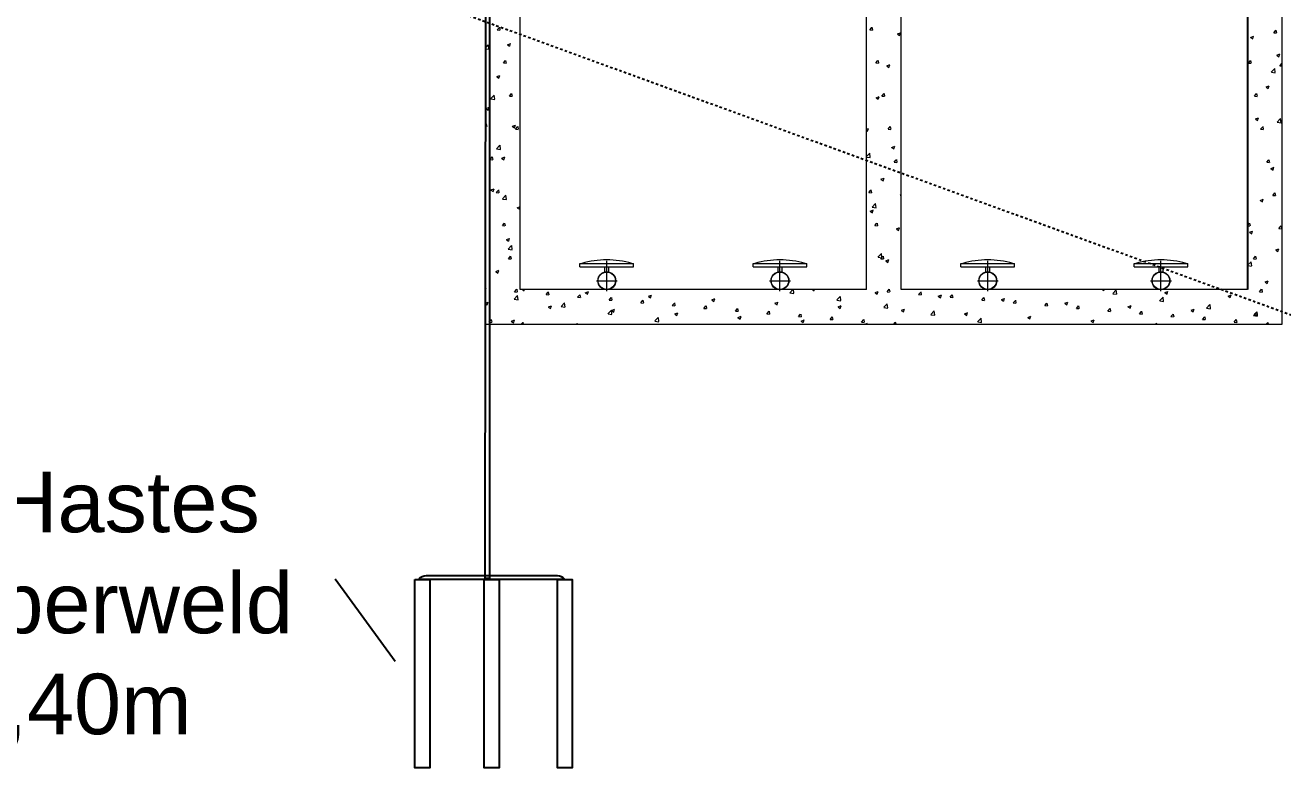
# Model space of a CAD drawing. Header units: millimetres. Extents: x -9869 to 940, y 100 to 694.
# Drawn here: x 378 to 429.9, y 176.6 to 207.2 of the extents above; entities that cross this region are included whole.
import ezdxf

# ---------------------------------------------------------------- set-up
doc = ezdxf.new("R2010")
doc.units = ezdxf.units.MM
for name, pattern in [('CENTER', [2, 1.25, -0.25, 0.25, -0.25]), ('DASHDOT2', [0.5, 0.25, -0.125, 0, -0.125]), ('DASHED', [0.75, 0.5, -0.25])]:
    doc.linetypes.add(name, pattern=pattern)
doc.layers.add('_incêndio 240', color=240, linetype='Continuous')
doc.layers.add('BSBAS--LC--', color=1, linetype='DASHDOT2')
for name, color, linetype, lineweight in [('Alvenaria', 8, 'Continuous', 9), ('Centro', 1, 'CENTER', 5), ('OCUPAÇÃO', 7, 'Continuous', 20), ('PAREDE', 7, 'Continuous', 9)]:
    doc.layers.add(name, color=color, linetype=linetype, lineweight=lineweight)
doc.styles.get("Standard").update_dxf_attribs({"font": 'Arial.ttf'})

msp = doc.modelspace()

# ---------------------------------------------------------------- linework, layer by layer
msp.add_line((428.418, 234.182), (428.418, 196.343))
at = {"layer": '_incêndio 240'}
for p, q in [((397.05, 235.907), (396.971, 184.447)), ((397.164, 235.914), (397.164, 184.447)), ((390.799, 184.42), (393.279, 181.023)), ((397.259, 184.393), (394.343, 184.393)), ((399.963, 184.536), (394.556, 184.536)), ((396.971, 184.447), (397.164, 184.447)), ((397.127, 184.458), (397.164, 184.447)), ((400.175, 184.393), (397.259, 184.393))]:
    msp.add_line(p, q, dxfattribs=at)
at = {"layer": '_incêndio 240', "linetype": 'Continuous'}
for points in [[(394.091, 184.393), (394.707, 184.393), (394.707, 176.624), (394.091, 176.624)], [(396.951, 184.393), (397.568, 184.393), (397.568, 176.624), (396.951, 176.624)], [(399.963, 184.393), (400.579, 184.393), (400.579, 176.624), (399.963, 176.624)]]:
    msp.add_lwpolyline(points, close=True, dxfattribs=at)
at = {"layer": '_incêndio 240'}
for centre, start, end in [((394.556, 184.131), 90, 139.6881), ((399.963, 184.131), 40.3119, 90)]:
    msp.add_arc(centre, 0.404, start, end, dxfattribs=at)
at = {"layer": 'Alvenaria'}
for p, q in [((397.487, 207.051), (397.574, 207.156)), ((397.487, 207.051), (397.595, 207.042)), ((397.611, 207.045), (397.59, 207.159)), ((412.844, 207.05), (412.931, 207.154)), ((412.844, 207.05), (412.952, 207.04)), ((412.968, 207.043), (412.947, 207.157)), ((413.988, 206.884), (414.115, 206.932)), ((414.076, 206.818), (414.113, 206.927)), ((429.501, 206.935), (429.589, 207.039)), ((429.501, 206.935), (429.61, 206.925)), ((429.626, 206.928), (429.605, 207.042)), ((397.004, 206.311), (397.118, 206.43)), ((397.142, 206.258), (397.122, 206.43)), ((397.907, 206.435), (397.997, 206.374)), ((397.91, 206.44), (398.037, 206.489)), ((397.998, 206.374), (398.035, 206.484)), ((413.985, 206.879), (414.076, 206.818)), ((428.54, 206.737), (428.63, 206.677)), ((428.542, 206.742), (428.669, 206.791)), ((428.631, 206.676), (428.668, 206.786)), ((397.004, 206.272), (397.141, 206.251)), ((429.622, 206.007), (429.713, 205.946)), ((429.625, 206.012), (429.752, 206.061)), ((429.713, 205.946), (429.75, 206.056)), ((397.738, 205.687), (397.826, 205.792)), ((397.738, 205.687), (397.847, 205.678)), ((397.863, 205.681), (397.842, 205.794)), ((413.095, 205.686), (413.183, 205.79)), ((413.095, 205.686), (413.204, 205.676)), ((413.22, 205.679), (413.199, 205.793)), ((413.544, 205.564), (413.634, 205.503)), ((413.546, 205.569), (413.673, 205.617)), ((413.635, 205.503), (413.672, 205.612)), ((428.452, 205.684), (428.54, 205.789)), ((428.452, 205.684), (428.561, 205.675)), ((428.577, 205.678), (428.556, 205.791)), ((429.397, 205.313), (429.538, 205.46)), ((429.562, 205.288), (429.542, 205.461)), ((429.753, 205.571), (429.84, 205.675)), ((429.753, 205.571), (429.846, 205.562)), ((397.466, 205.12), (397.556, 205.059)), ((397.468, 205.125), (397.595, 205.174)), ((397.557, 205.059), (397.594, 205.169)), ((429.4, 205.306), (429.561, 205.281)), ((397.217, 204.216), (397.358, 204.363)), ((397.382, 204.191), (397.362, 204.363)), ((397.99, 204.323), (398.077, 204.428)), ((397.99, 204.323), (398.098, 204.314)), ((398.114, 204.317), (398.093, 204.43)), ((413.105, 204.254), (413.232, 204.302)), ((413.194, 204.188), (413.231, 204.297)), ((413.347, 204.322), (413.434, 204.426)), ((413.347, 204.322), (413.455, 204.312)), ((413.471, 204.315), (413.45, 204.429)), ((428.704, 204.32), (428.791, 204.425)), ((428.704, 204.32), (428.812, 204.311)), ((428.828, 204.314), (428.807, 204.427)), ((429.181, 204.692), (429.271, 204.631)), ((429.183, 204.697), (429.31, 204.746)), ((429.272, 204.631), (429.309, 204.741)), ((397.025, 203.805), (397.115, 203.744)), ((397.027, 203.81), (397.154, 203.859)), ((397.116, 203.744), (397.152, 203.854)), ((397.22, 204.209), (397.381, 204.184)), ((413.103, 204.249), (413.193, 204.188)), ((428.74, 203.377), (428.83, 203.316)), ((428.742, 203.382), (428.869, 203.431)), ((428.831, 203.316), (428.867, 203.426)), ((429.637, 203.246), (429.779, 203.394)), ((429.803, 203.222), (429.783, 203.394)), ((397.004, 203.148), (397.028, 203.177)), ((397.004, 203.067), (397.049, 203.064)), ((397.065, 203.066), (397.044, 203.18)), ((398.107, 203.075), (398.197, 203.014)), ((398.11, 203.08), (398.236, 203.129)), ((398.198, 203.014), (398.235, 203.123)), ((398.242, 202.959), (398.329, 203.063)), ((398.242, 202.959), (398.35, 202.95)), ((398.366, 202.953), (398.345, 203.066)), ((412.711, 202.957), (412.791, 202.987)), ((412.711, 202.9), (412.752, 202.873)), ((412.753, 202.873), (412.789, 202.982)), ((413.599, 202.958), (413.686, 203.062)), ((413.599, 202.958), (413.707, 202.948)), ((413.723, 202.951), (413.702, 203.065)), ((428.956, 202.956), (429.043, 203.06)), ((428.956, 202.956), (429.064, 202.947)), ((429.08, 202.95), (429.059, 203.063)), ((429.641, 203.24), (429.802, 203.215)), ((397.457, 202.149), (397.599, 202.296)), ((397.623, 202.125), (397.603, 202.297)), ((413.746, 202.208), (413.873, 202.257)), ((413.835, 202.142), (413.872, 202.252)), ((429.822, 202.647), (429.846, 202.631)), ((429.825, 202.652), (429.846, 202.66)), ((397.193, 201.709), (397.28, 201.813)), ((397.193, 201.709), (397.301, 201.699)), ((397.317, 201.702), (397.296, 201.816)), ((397.46, 202.143), (397.622, 202.118)), ((397.666, 201.76), (397.756, 201.699)), ((397.668, 201.765), (397.795, 201.814)), ((397.757, 201.699), (397.794, 201.808)), ((412.711, 201.826), (412.841, 201.962)), ((412.711, 201.807), (412.864, 201.783)), ((412.865, 201.79), (412.845, 201.962)), ((413.744, 202.203), (413.834, 202.143)), ((428.418, 202.112), (428.428, 202.116)), ((428.418, 202.087), (428.426, 202.111)), ((413.85, 201.594), (413.938, 201.698)), ((413.85, 201.594), (413.959, 201.584)), ((413.975, 201.587), (413.954, 201.701)), ((429.207, 201.592), (429.295, 201.696)), ((429.207, 201.592), (429.316, 201.583)), ((429.331, 201.586), (429.31, 201.699)), ((429.381, 201.332), (429.471, 201.271)), ((429.383, 201.337), (429.51, 201.386)), ((429.472, 201.271), (429.509, 201.381)), ((413.303, 200.888), (413.393, 200.828)), ((413.305, 200.893), (413.432, 200.942)), ((413.394, 200.827), (413.431, 200.937)), ((397.225, 200.445), (397.315, 200.384)), ((397.227, 200.45), (397.354, 200.499)), ((397.316, 200.384), (397.352, 200.493)), ((397.444, 200.345), (397.532, 200.449)), ((397.444, 200.345), (397.553, 200.335)), ((397.569, 200.338), (397.548, 200.452)), ((397.698, 200.082), (397.839, 200.23)), ((397.863, 200.058), (397.843, 200.23)), ((412.801, 200.343), (412.889, 200.448)), ((412.801, 200.343), (412.91, 200.334)), ((412.925, 200.337), (412.904, 200.451)), ((414.102, 200.23), (414.139, 200.274)), ((414.102, 200.23), (414.139, 200.226)), ((429.459, 200.228), (429.546, 200.332)), ((429.459, 200.228), (429.567, 200.219)), ((429.583, 200.222), (429.562, 200.335)), ((397.701, 200.076), (397.862, 200.051)), ((398.307, 199.715), (398.397, 199.654)), ((398.309, 199.72), (398.432, 199.767)), ((398.398, 199.654), (398.432, 199.755)), ((412.94, 199.748), (413.082, 199.895)), ((412.943, 199.741), (413.105, 199.716)), ((413.106, 199.723), (413.086, 199.895)), ((428.94, 200.017), (429.03, 199.956)), ((428.942, 200.022), (429.069, 200.071)), ((429.031, 199.956), (429.067, 200.066)), ((412.862, 199.573), (412.952, 199.513)), ((412.864, 199.578), (412.991, 199.627)), ((412.953, 199.512), (412.989, 199.622)), ((397.696, 198.981), (397.783, 199.085)), ((397.696, 198.981), (397.804, 198.971)), ((397.82, 198.974), (397.799, 199.088)), ((413.053, 198.979), (413.14, 199.084)), ((413.053, 198.979), (413.161, 198.97)), ((413.177, 198.973), (413.156, 199.086)), ((413.944, 198.843), (414.034, 198.782)), ((413.946, 198.848), (414.073, 198.897)), ((414.035, 198.782), (414.072, 198.892)), ((428.418, 198.988), (428.497, 199.082)), ((428.418, 198.977), (428.518, 198.968)), ((428.499, 198.702), (428.589, 198.641)), ((428.501, 198.707), (428.628, 198.756)), ((428.534, 198.971), (428.513, 199.085)), ((428.589, 198.641), (428.626, 198.751)), ((429.71, 198.864), (429.798, 198.968)), ((429.71, 198.864), (429.819, 198.855)), ((429.835, 198.857), (429.814, 198.971)), ((397.866, 198.4), (397.956, 198.339)), ((397.868, 198.405), (397.995, 198.453)), ((397.938, 198.016), (398.079, 198.163)), ((397.957, 198.339), (397.994, 198.448)), ((398.104, 197.991), (398.084, 198.163)), ((397.941, 198.009), (398.103, 197.984)), ((397.947, 197.617), (398.035, 197.721)), ((397.947, 197.617), (398.056, 197.607)), ((398.072, 197.61), (398.051, 197.724)), ((413.181, 197.681), (413.322, 197.828)), ((413.184, 197.675), (413.345, 197.65)), ((413.304, 197.615), (413.392, 197.72)), ((413.304, 197.615), (413.413, 197.606)), ((413.346, 197.657), (413.326, 197.829)), ((413.429, 197.609), (413.408, 197.722)), ((413.505, 197.533), (413.632, 197.582)), ((413.594, 197.467), (413.631, 197.577)), ((428.661, 197.614), (428.749, 197.718)), ((428.661, 197.614), (428.77, 197.604)), ((428.786, 197.607), (428.765, 197.721)), ((429.581, 197.972), (429.671, 197.911)), ((429.583, 197.977), (429.71, 198.026)), ((429.672, 197.911), (429.709, 198.02)), ((397.425, 197.085), (397.515, 197.024)), ((397.427, 197.09), (397.554, 197.138)), ((397.516, 197.024), (397.552, 197.133)), ((413.503, 197.528), (413.593, 197.467)), ((428.423, 197.346), (428.565, 197.494)), ((428.426, 197.34), (428.588, 197.315)), ((428.589, 197.322), (428.569, 197.494)), ((429.14, 196.657), (429.23, 196.596)), ((429.142, 196.662), (429.269, 196.711)), ((429.231, 196.596), (429.267, 196.705)), ((397.023, 196.36), (397.004, 196.46)), ((397.004, 196.357), (397.007, 196.357)), ((398.179, 195.949), (398.32, 196.096)), ((398.199, 196.253), (398.287, 196.357)), ((398.199, 196.253), (398.307, 196.243)), ((398.323, 196.246), (398.302, 196.36)), ((398.344, 195.925), (398.324, 196.097)), ((398.525, 196.343), (398.597, 196.294)), ((398.598, 196.293), (398.615, 196.343)), ((399.5, 196.139), (399.587, 196.243)), ((399.5, 196.139), (399.608, 196.129)), ((399.624, 196.132), (399.603, 196.246)), ((400.8, 196.025), (400.909, 196.016)), ((400.8, 196.025), (400.888, 196.129)), ((400.925, 196.019), (400.904, 196.132)), ((401.113, 196.209), (401.204, 196.148)), ((401.116, 196.214), (401.243, 196.263)), ((401.204, 196.148), (401.241, 196.258)), ((402.101, 195.911), (402.189, 196.016)), ((402.225, 195.905), (402.205, 196.018)), ((403.72, 196.064), (403.81, 196.003)), ((403.722, 196.069), (403.849, 196.118)), ((403.81, 196.003), (403.847, 196.113)), ((409.55, 196.215), (409.673, 196.343)), ((409.553, 196.208), (409.715, 196.183)), ((409.716, 196.19), (409.698, 196.343)), ((410.479, 196.343), (410.546, 196.298)), ((410.546, 196.297), (410.562, 196.343)), ((411.486, 195.915), (411.627, 196.062)), ((411.651, 195.89), (411.631, 196.062)), ((413.062, 196.213), (413.152, 196.152)), ((413.064, 196.218), (413.191, 196.267)), ((413.153, 196.152), (413.189, 196.262)), ((413.556, 196.251), (413.643, 196.355)), ((413.556, 196.251), (413.664, 196.242)), ((413.68, 196.245), (413.659, 196.358)), ((414.857, 196.138), (414.944, 196.242)), ((414.857, 196.137), (414.965, 196.128)), ((414.981, 196.131), (414.96, 196.245)), ((415.668, 196.068), (415.758, 196.007)), ((415.67, 196.073), (415.797, 196.122)), ((415.759, 196.007), (415.795, 196.117)), ((416.157, 196.024), (416.245, 196.128)), ((416.157, 196.024), (416.266, 196.014)), ((416.282, 196.017), (416.261, 196.131)), ((417.458, 195.91), (417.546, 196.014)), ((417.582, 195.903), (417.561, 196.017)), ((422.433, 196.343), (422.494, 196.302)), ((422.495, 196.301), (422.509, 196.343)), ((422.858, 196.18), (422.999, 196.327)), ((422.861, 196.174), (423.022, 196.149)), ((423.023, 196.156), (423.003, 196.328)), ((424.793, 195.88), (424.934, 196.027)), ((424.958, 195.856), (424.938, 196.028)), ((425.01, 196.217), (425.1, 196.156)), ((425.012, 196.222), (425.139, 196.271)), ((425.101, 196.156), (425.138, 196.266)), ((427.616, 196.072), (427.706, 196.011)), ((427.618, 196.077), (427.745, 196.126)), ((427.707, 196.011), (427.744, 196.121)), ((428.913, 196.25), (429, 196.354)), ((428.913, 196.25), (429.021, 196.24)), ((429.037, 196.243), (429.016, 196.357)), ((397.004, 195.782), (397.113, 195.823)), ((397.004, 195.756), (397.074, 195.709)), ((397.074, 195.709), (397.111, 195.818)), ((398.182, 195.943), (398.343, 195.918)), ((399.59, 195.624), (399.68, 195.564)), ((399.592, 195.629), (399.719, 195.678)), ((399.681, 195.563), (399.717, 195.673)), ((400.114, 195.649), (400.255, 195.796)), ((400.117, 195.642), (400.278, 195.617)), ((400.279, 195.624), (400.259, 195.797)), ((402.049, 195.349), (402.191, 195.496)), ((402.101, 195.911), (402.21, 195.902)), ((402.215, 195.324), (402.195, 195.496)), ((402.198, 195.484), (402.325, 195.533)), ((402.287, 195.418), (402.323, 195.528)), ((403.402, 195.798), (403.489, 195.902)), ((403.402, 195.798), (403.51, 195.788)), ((403.526, 195.791), (403.505, 195.905)), ((404.703, 195.684), (404.79, 195.788)), ((404.703, 195.684), (404.811, 195.674)), ((404.827, 195.677), (404.806, 195.791)), ((406.003, 195.57), (406.091, 195.674)), ((406.003, 195.57), (406.112, 195.56)), ((406.128, 195.563), (406.107, 195.677)), ((406.326, 195.919), (406.416, 195.858)), ((406.328, 195.924), (406.455, 195.973)), ((406.417, 195.858), (406.453, 195.967)), ((407.304, 195.456), (407.392, 195.56)), ((407.428, 195.45), (407.407, 195.563)), ((408.932, 195.774), (409.022, 195.713)), ((408.934, 195.779), (409.061, 195.827)), ((409.023, 195.713), (409.059, 195.822)), ((411.489, 195.908), (411.65, 195.883)), ((411.538, 195.628), (411.628, 195.568)), ((411.54, 195.633), (411.667, 195.682)), ((411.629, 195.567), (411.666, 195.677)), ((413.421, 195.614), (413.562, 195.762)), ((413.424, 195.608), (413.586, 195.583)), ((413.587, 195.59), (413.567, 195.762)), ((414.144, 195.483), (414.234, 195.422)), ((414.146, 195.488), (414.273, 195.537)), ((414.235, 195.422), (414.272, 195.532)), ((417.458, 195.91), (417.567, 195.9)), ((418.274, 195.923), (418.364, 195.862)), ((418.276, 195.928), (418.403, 195.977)), ((418.365, 195.862), (418.402, 195.971)), ((418.759, 195.796), (418.846, 195.9)), ((418.759, 195.796), (418.867, 195.787)), ((418.883, 195.789), (418.862, 195.903)), ((420.06, 195.682), (420.147, 195.786)), ((420.06, 195.682), (420.168, 195.673)), ((420.184, 195.676), (420.163, 195.789)), ((420.88, 195.778), (420.97, 195.717)), ((420.882, 195.783), (421.009, 195.831)), ((420.971, 195.717), (421.008, 195.826)), ((421.36, 195.569), (421.448, 195.673)), ((421.36, 195.568), (421.469, 195.559)), ((421.485, 195.562), (421.464, 195.676)), ((422.661, 195.455), (422.748, 195.559)), ((422.785, 195.448), (422.764, 195.562)), ((423.486, 195.632), (423.576, 195.571)), ((423.489, 195.637), (423.616, 195.686)), ((423.577, 195.571), (423.614, 195.681)), ((424.796, 195.874), (424.957, 195.849)), ((426.092, 195.487), (426.183, 195.426)), ((426.095, 195.492), (426.222, 195.541)), ((426.183, 195.426), (426.22, 195.536)), ((426.728, 195.58), (426.87, 195.727)), ((426.731, 195.573), (426.893, 195.548)), ((426.894, 195.555), (426.874, 195.728)), ((397.15, 195.003), (397.237, 195.107)), ((397.15, 195.002), (397.258, 194.993)), ((397.274, 194.996), (397.253, 195.11)), ((398.066, 195.04), (398.156, 194.979)), ((398.068, 195.044), (398.195, 195.093)), ((398.157, 194.978), (398.194, 195.088)), ((398.473, 194.915), (398.538, 194.993)), ((398.569, 194.915), (398.554, 194.996)), ((402.052, 195.342), (402.214, 195.317)), ((402.196, 195.479), (402.286, 195.418)), ((403.985, 195.049), (404.126, 195.196)), ((403.988, 195.042), (404.149, 195.017)), ((404.15, 195.024), (404.13, 195.196)), ((404.802, 195.334), (404.892, 195.273)), ((404.804, 195.339), (404.931, 195.388)), ((404.893, 195.273), (404.93, 195.382)), ((407.304, 195.456), (407.412, 195.447)), ((407.408, 195.189), (407.498, 195.128)), ((407.41, 195.194), (407.537, 195.242)), ((407.499, 195.128), (407.536, 195.237)), ((408.605, 195.342), (408.692, 195.447)), ((408.605, 195.342), (408.713, 195.333)), ((408.729, 195.336), (408.708, 195.449)), ((409.905, 195.229), (410.014, 195.219)), ((409.905, 195.229), (409.993, 195.333)), ((410.03, 195.222), (410.009, 195.336)), ((410.014, 195.044), (410.104, 194.983)), ((410.017, 195.048), (410.144, 195.097)), ((410.105, 194.982), (410.142, 195.092)), ((411.206, 195.115), (411.294, 195.219)), ((411.206, 195.115), (411.315, 195.105)), ((411.33, 195.108), (411.31, 195.222)), ((412.507, 195.001), (412.594, 195.105)), ((412.507, 195.001), (412.615, 194.991)), ((412.631, 194.994), (412.61, 195.108)), ((413.831, 194.915), (413.895, 194.991)), ((413.926, 194.915), (413.911, 194.994)), ((415.357, 195.314), (415.498, 195.461)), ((415.36, 195.308), (415.521, 195.283)), ((415.522, 195.29), (415.502, 195.462)), ((416.75, 195.338), (416.84, 195.277)), ((416.753, 195.343), (416.88, 195.392)), ((416.841, 195.277), (416.878, 195.386)), ((417.292, 195.014), (417.433, 195.161)), ((417.295, 195.008), (417.456, 194.983)), ((417.457, 194.99), (417.437, 195.162)), ((419.356, 195.193), (419.447, 195.132)), ((419.359, 195.198), (419.486, 195.246)), ((419.447, 195.132), (419.484, 195.241)), ((421.963, 195.047), (422.053, 194.987)), ((421.965, 195.052), (422.092, 195.101)), ((422.053, 194.986), (422.09, 195.096)), ((422.661, 195.455), (422.769, 195.445)), ((423.962, 195.341), (424.049, 195.445)), ((423.962, 195.341), (424.07, 195.331)), ((424.086, 195.334), (424.065, 195.448)), ((425.262, 195.227), (425.35, 195.331)), ((425.262, 195.227), (425.371, 195.218)), ((425.387, 195.22), (425.366, 195.334)), ((426.563, 195.113), (426.651, 195.218)), ((426.563, 195.113), (426.672, 195.104)), ((426.687, 195.107), (426.666, 195.22)), ((427.864, 195), (427.951, 195.104)), ((427.864, 194.999), (427.972, 194.99)), ((427.988, 194.993), (427.967, 195.107)), ((428.664, 195.28), (428.805, 195.427)), ((428.667, 195.273), (428.828, 195.248)), ((428.699, 195.342), (428.789, 195.281)), ((428.701, 195.347), (428.828, 195.396)), ((428.789, 195.281), (428.826, 195.39)), ((428.829, 195.255), (428.809, 195.427)), ((429.189, 194.915), (429.252, 194.99)), ((429.282, 194.915), (429.268, 194.993)), ((400.715, 194.915), (400.801, 194.948)), ((400.79, 194.915), (400.8, 194.943)), ((412.653, 194.915), (412.75, 194.952)), ((412.737, 194.915), (412.748, 194.947)), ((424.591, 194.915), (424.698, 194.956)), ((424.684, 194.915), (424.696, 194.951))]:
    msp.add_line(p, q, dxfattribs=at)
at = {"layer": 'BSBAS--LC--', "linetype": 'DASHED', "ltscale": 0.035}
msp.add_line((292.013, 245.606), (437.006, 192.832), dxfattribs=at)
at = {"layer": 'Centro'}
for p, q in [((402.002, 196.282), (402.002, 197.71)), ((409.141, 196.282), (409.141, 197.71)), ((417.709, 196.282), (417.709, 197.71)), ((424.848, 196.282), (424.848, 197.71)), ((401.574, 196.71), (402.43, 196.71)), ((408.713, 196.71), (409.57, 196.71)), ((417.281, 196.71), (418.137, 196.71)), ((424.42, 196.71), (425.277, 196.71))]:
    msp.add_line(p, q, dxfattribs=at)
at = {"layer": 'PAREDE'}
for p, q in [((398.432, 196.343), (398.432, 234.182)), ((412.711, 196.343), (412.711, 234.182)), ((414.139, 196.343), (414.139, 234.182)), ((429.846, 194.915), (429.846, 232.576)), ((397.004, 194.915), (397.004, 223.863)), ((400.895, 197.282), (400.895, 197.424)), ((400.895, 197.424), (403.109, 197.424)), ((400.895, 197.282), (403.109, 197.282)), ((401.914, 197.282), (401.914, 197.067)), ((402.09, 197.067), (402.09, 197.282)), ((403.109, 197.282), (403.109, 197.424)), ((408.035, 197.282), (408.035, 197.424)), ((408.035, 197.424), (410.248, 197.424)), ((408.035, 197.282), (410.248, 197.282)), ((409.053, 197.282), (409.053, 197.067)), ((409.23, 197.067), (409.23, 197.282)), ((410.248, 197.282), (410.248, 197.424)), ((416.602, 197.282), (416.602, 197.424)), ((416.602, 197.424), (418.816, 197.424)), ((416.602, 197.282), (418.816, 197.282)), ((417.621, 197.282), (417.621, 197.067)), ((417.797, 197.067), (417.797, 197.282)), ((418.816, 197.282), (418.816, 197.424)), ((423.742, 197.282), (423.742, 197.424)), ((423.742, 197.424), (425.955, 197.424)), ((423.742, 197.282), (425.955, 197.282)), ((424.76, 197.282), (424.76, 197.067)), ((424.937, 197.067), (424.937, 197.282)), ((425.955, 197.282), (425.955, 197.424)), ((412.711, 196.343), (398.432, 196.343)), ((428.418, 196.343), (414.139, 196.343)), ((397.004, 194.915), (429.846, 194.915))]:
    msp.add_line(p, q, dxfattribs=at)
for centre, radius in [((402.002, 196.71), 0.368), ((402.002, 196.71), 0.357), ((409.141, 196.71), 0.368), ((409.141, 196.71), 0.357), ((417.709, 196.71), 0.368), ((417.709, 196.71), 0.357), ((424.848, 196.71), 0.368), ((424.848, 196.71), 0.357)]:
    msp.add_circle(centre, radius, dxfattribs=at)
for centre in [(402.002, 193.709), (409.141, 193.709), (417.709, 193.709), (424.848, 193.709)]:
    msp.add_arc(centre, 3.857, 74.4316, 105.5684, dxfattribs=at)

# ---------------------------------------------------------------- texts
at = {"layer": 'OCUPAÇÃO', "linetype": 'Continuous', "insert": (371.597, 188.838), "char_height": 2.49884, "width": 43.78276, "attachment_point": 2}
msp.add_mtext('Aterramento- Hastes cobreadas Cooperweld  16,0 mmX 2,40m', dxfattribs=at)

doc.saveas('drawing.dxf')
